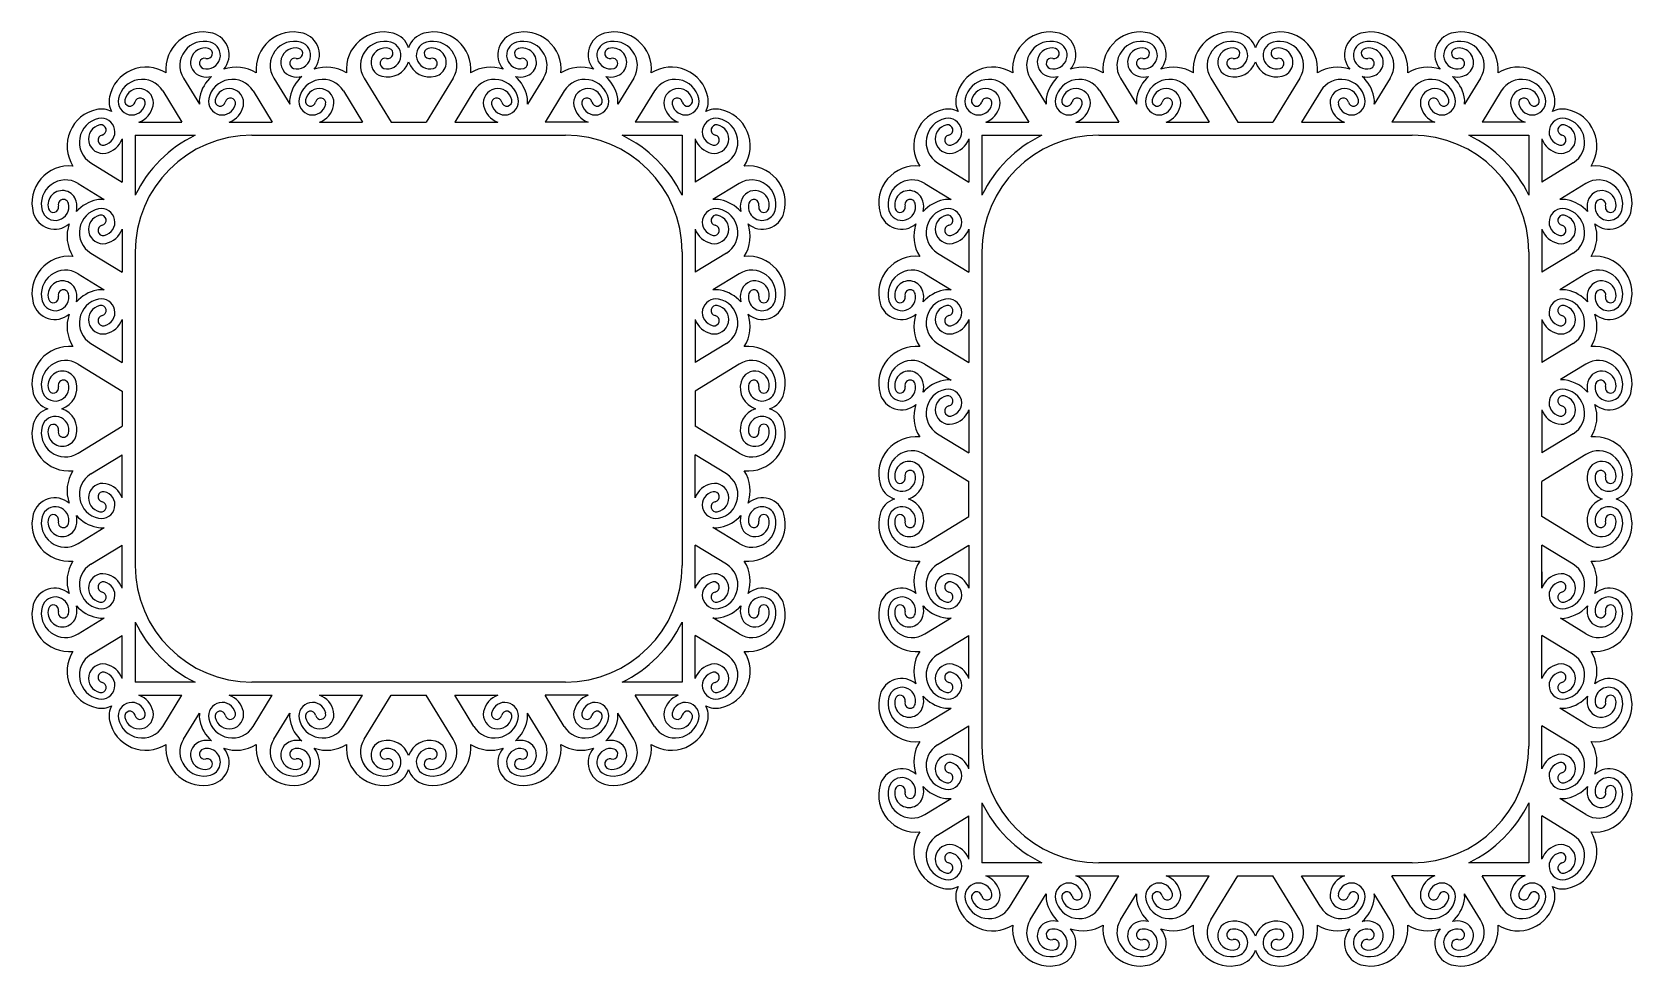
# Model space of a CAD drawing. Extents: x 741 to 1613, y -329 to -43.
# Drawn here: x 741.1 to 1231.6, y -329.3 to -43 of the extents above; entities that cross this region are included whole.
import ezdxf

# ---------------------------------------------------------------- set-up
doc = ezdxf.new("R2010")
doc.units = 0
doc.layers.get('0').update_dxf_attribs({"linetype": 'CONTINUOUS'})

msp = doc.modelspace()

# ---------------------------------------------------------------- linework, layer by layer
for p, q in [((787.55, -57.16), (792.48, -65.17)), ((815.23, -57.16), (820.16, -65.17)), ((842.9, -57.16), (851.2, -70.65)), ((870.24, -57.16), (861.94, -70.65)), ((897.91, -57.16), (892.98, -65.17)), ((925.59, -57.16), (920.66, -65.17)), ((1047.09, -57.16), (1052.02, -65.17)), ((1074.77, -57.16), (1079.7, -65.17)), ((1102.44, -57.16), (1110.74, -70.65)), ((1129.78, -57.16), (1121.48, -70.65)), ((1157.45, -57.16), (1152.52, -65.17)), ((1185.13, -57.16), (1180.2, -65.17)), ((781.2, -61.06), (787.1, -70.65)), ((808.88, -61.06), (814.77, -70.65)), ((836.56, -61.06), (842.45, -70.65)), ((876.59, -61.06), (870.69, -70.65)), ((904.26, -61.06), (898.37, -70.65)), ((931.94, -61.06), (926.04, -70.65)), ((1040.74, -61.06), (1046.64, -70.65)), ((1068.42, -61.06), (1074.31, -70.65)), ((1096.1, -61.06), (1101.99, -70.65)), ((1136.13, -61.06), (1130.23, -70.65)), ((1163.8, -61.06), (1157.91, -70.65)), ((1191.48, -61.06), (1185.58, -70.65)), ((773.91, -70.65), (787.1, -70.65)), ((801.59, -70.65), (814.77, -70.65)), ((829.27, -70.65), (842.45, -70.65)), ((851.2, -70.65), (861.94, -70.65)), ((870.69, -70.65), (870.71, -70.65)), ((870.71, -70.65), (883.88, -70.65)), ((911.55, -70.65), (898.37, -70.65)), ((939.23, -70.65), (926.04, -70.65)), ((1033.45, -70.65), (1046.64, -70.65)), ((1061.13, -70.65), (1074.31, -70.65)), ((1088.8, -70.65), (1101.99, -70.65)), ((1110.74, -70.65), (1121.48, -70.65)), ((1130.23, -70.65), (1130.25, -70.65)), ((1130.25, -70.65), (1143.42, -70.65)), ((1171.09, -70.65), (1157.91, -70.65)), ((1198.77, -70.65), (1185.58, -70.65)), ((768.76, -75.8), (768.76, -88.99)), ((772.76, -74.65), (772.76, -93.04)), ((772.76, -74.65), (791.15, -74.65)), ((808.54, -74.65), (904.61, -74.65)), ((921.99, -74.65), (940.38, -74.65)), ((940.38, -74.65), (940.38, -93.04)), ((944.38, -75.8), (944.38, -88.99)), ((1028.3, -75.8), (1028.3, -88.99)), ((1032.3, -74.65), (1050.69, -74.65)), ((1032.3, -74.65), (1032.3, -93.04)), ((1068.08, -74.65), (1164.15, -74.65)), ((1181.53, -74.65), (1199.92, -74.65)), ((1199.92, -74.65), (1199.92, -93.04)), ((1203.92, -75.8), (1203.92, -88.99)), ((759.17, -83.09), (768.76, -88.99)), ((953.97, -83.09), (944.38, -88.99)), ((1018.71, -83.09), (1028.3, -88.99)), ((1213.51, -83.09), (1203.92, -88.99)), ((755.27, -89.44), (763.29, -94.37)), ((957.87, -89.44), (949.85, -94.37)), ((1014.81, -89.44), (1022.83, -94.37)), ((1217.41, -89.44), (1209.39, -94.37)), ((768.76, -103.48), (768.76, -116.66)), ((944.38, -103.48), (944.38, -116.66)), ((1028.3, -103.48), (1028.3, -116.66)), ((1203.92, -103.48), (1203.92, -116.66)), ((759.17, -110.77), (768.76, -116.66)), ((772.76, -110.42), (772.76, -206.49)), ((940.38, -110.42), (940.38, -206.49)), ((953.97, -110.77), (944.38, -116.66)), ((1018.71, -110.77), (1028.3, -116.66)), ((1032.3, -110.42), (1032.3, -261.84)), ((1199.92, -110.42), (1199.92, -261.84)), ((1213.51, -110.77), (1203.92, -116.66)), ((755.27, -117.11), (763.29, -122.04)), ((957.87, -117.11), (949.85, -122.04)), ((1014.81, -117.11), (1022.83, -122.04)), ((1217.41, -117.11), (1209.39, -122.04)), ((768.76, -131.15), (768.76, -144.34)), ((944.38, -131.15), (944.38, -144.34)), ((1028.3, -131.15), (1028.3, -144.34)), ((1203.92, -131.15), (1203.92, -144.34)), ((759.17, -138.44), (768.76, -144.34)), ((953.97, -138.44), (944.38, -144.34)), ((1018.71, -138.44), (1028.3, -144.34)), ((1213.51, -138.44), (1203.92, -144.34)), ((755.27, -144.79), (768.76, -153.08)), ((957.87, -144.79), (944.38, -153.08)), ((1014.81, -144.79), (1022.83, -149.72)), ((1217.41, -144.79), (1209.65, -149.56)), ((768.76, -153.08), (768.76, -163.83)), ((944.38, -153.08), (944.38, -163.83)), ((1028.3, -158.83), (1028.3, -172.01)), ((1203.92, -158.83), (1203.92, -172.01)), ((755.27, -172.13), (768.76, -163.83)), ((957.87, -172.13), (944.38, -163.83)), ((1018.71, -166.12), (1028.3, -172.01)), ((1213.51, -166.12), (1203.92, -172.01)), ((759.17, -178.47), (768.76, -172.58)), ((768.76, -185.76), (768.76, -172.58)), ((944.38, -185.76), (944.38, -172.58)), ((953.97, -178.47), (944.38, -172.58)), ((1014.81, -172.47), (1028.3, -180.76)), ((1217.41, -172.47), (1203.92, -180.76)), ((1028.3, -191.51), (1028.3, -180.76)), ((1203.92, -191.51), (1203.92, -180.76)), ((755.27, -199.8), (763.29, -194.87)), ((957.87, -199.8), (949.85, -194.87)), ((1014.81, -199.8), (1028.3, -191.51)), ((1217.41, -199.8), (1203.92, -191.51)), ((759.17, -206.15), (768.76, -200.26)), ((768.76, -213.44), (768.76, -200.26)), ((944.38, -213.44), (944.38, -200.26)), ((953.97, -206.15), (944.38, -200.26)), ((1018.71, -206.15), (1028.3, -200.26)), ((1028.3, -200.26), (1028.3, -213.44)), ((1213.51, -206.15), (1203.92, -200.26)), ((1203.92, -213.44), (1203.92, -200.26)), ((1203.92, -208.44), (1203.92, -213.44)), ((1203.92, -208.44), (1203.92, -213.44)), ((755.27, -227.48), (763.29, -222.55)), ((772.76, -223.88), (772.76, -242.27)), ((940.38, -223.88), (940.38, -242.27)), ((957.87, -227.48), (949.85, -222.55)), ((1014.81, -227.48), (1022.83, -222.55)), ((1217.41, -227.48), (1209.65, -222.7)), ((759.17, -233.82), (768.76, -227.93)), ((768.76, -241.11), (768.76, -227.93)), ((944.38, -241.11), (944.38, -227.93)), ((953.97, -233.82), (944.38, -227.93)), ((1018.71, -233.82), (1028.3, -227.93)), ((1028.3, -241.11), (1028.3, -227.93)), ((1203.92, -241.11), (1203.92, -227.93)), ((1213.51, -233.82), (1203.92, -227.93)), ((791.15, -242.27), (772.76, -242.27)), ((904.61, -242.27), (808.54, -242.27)), ((940.38, -242.27), (921.99, -242.27)), ((773.91, -246.27), (787.1, -246.27)), ((781.2, -255.86), (787.1, -246.27)), ((801.59, -246.27), (814.77, -246.27)), ((808.88, -255.86), (814.77, -246.27)), ((829.27, -246.27), (842.45, -246.27)), ((836.56, -255.86), (842.45, -246.27)), ((842.9, -259.76), (851.2, -246.27)), ((851.2, -246.27), (861.94, -246.27)), ((870.24, -259.76), (861.94, -246.27)), ((876.59, -255.86), (870.69, -246.27)), ((870.69, -246.27), (870.71, -246.27)), ((870.71, -246.27), (883.88, -246.27)), ((904.26, -255.86), (898.37, -246.27)), ((911.55, -246.27), (898.37, -246.27)), ((931.94, -255.86), (926.04, -246.27)), ((939.23, -246.27), (926.04, -246.27)), ((787.55, -259.76), (792.48, -251.74)), ((815.23, -259.76), (820.16, -251.74)), ((897.91, -259.76), (892.98, -251.74)), ((925.59, -259.76), (920.66, -251.74)), ((1014.81, -255.15), (1022.83, -250.22)), ((1217.41, -255.15), (1209.39, -250.22)), ((1018.71, -261.5), (1028.3, -255.61)), ((1028.3, -268.79), (1028.3, -255.61)), ((1213.51, -261.5), (1203.92, -255.61)), ((1203.92, -268.79), (1203.92, -255.61)), ((1014.81, -282.83), (1022.83, -277.9)), ((1032.3, -279.23), (1032.3, -297.62)), ((1199.92, -279.23), (1199.92, -297.62)), ((1217.41, -282.83), (1209.39, -277.9)), ((1018.71, -289.18), (1028.3, -283.28)), ((1028.3, -296.47), (1028.3, -283.28)), ((1203.92, -296.47), (1203.92, -283.28)), ((1213.51, -289.18), (1203.92, -283.28)), ((1050.69, -297.62), (1032.3, -297.62)), ((1164.15, -297.62), (1068.08, -297.62)), ((1199.92, -297.62), (1181.53, -297.62)), ((1033.45, -301.62), (1046.64, -301.62)), ((1040.74, -311.21), (1046.64, -301.62)), ((1061.13, -301.62), (1074.31, -301.62)), ((1068.42, -311.21), (1074.31, -301.62)), ((1088.8, -301.62), (1101.99, -301.62)), ((1096.1, -311.21), (1101.99, -301.62)), ((1102.44, -315.11), (1110.74, -301.62)), ((1110.74, -301.62), (1121.48, -301.62)), ((1129.78, -315.11), (1121.48, -301.62)), ((1136.13, -311.21), (1130.23, -301.62)), ((1130.23, -301.62), (1130.25, -301.62)), ((1130.25, -301.62), (1143.42, -301.62)), ((1163.8, -311.21), (1157.91, -301.62)), ((1171.09, -301.62), (1157.91, -301.62)), ((1198.77, -301.62), (1185.58, -301.62)), ((1191.48, -311.21), (1185.58, -301.62)), ((1047.09, -315.11), (1052.02, -307.09)), ((1074.77, -315.11), (1079.7, -307.09)), ((1157.45, -315.11), (1152.52, -307.09)), ((1185.13, -315.11), (1180.2, -307.09))]:
    msp.add_line(p, q)
for centre, radius, start, end in [((793.55, -54.42), 11.41, 74.8969, 185.7828), ((794.75, -49.99), 6.82, 319.3177, 74.8969), ((821.23, -54.42), 11.41, 74.8969, 185.7828), ((822.42, -49.99), 6.82, 319.3177, 74.8969), ((848.9, -54.42), 11.41, 74.8969, 185.7828), ((850.1, -49.99), 6.82, 18.3053, 74.8969), ((863.04, -49.99), 6.82, 105.1031, 161.6947), ((864.24, -54.42), 11.41, 354.2172, 105.1031), ((890.72, -49.99), 6.82, 105.1031, 220.6823), ((891.91, -54.42), 11.41, 354.2172, 105.1031), ((918.39, -49.99), 6.82, 105.1031, 220.6823), ((919.59, -54.42), 11.41, 354.2172, 105.1031), ((1053.09, -54.42), 11.41, 74.8969, 185.7828), ((1054.29, -49.99), 6.82, 319.3177, 74.8969), ((1080.77, -54.42), 11.41, 74.8969, 185.7828), ((1081.96, -49.99), 6.82, 319.3177, 74.8969), ((1108.44, -54.42), 11.41, 74.8969, 185.7828), ((1109.64, -49.99), 6.82, 18.3053, 74.8969), ((1122.58, -49.99), 6.82, 105.1031, 161.6947), ((1123.78, -54.42), 11.41, 354.2172, 105.1031), ((1150.26, -49.99), 6.82, 105.1031, 220.6823), ((1151.45, -54.42), 11.41, 354.2172, 105.1031), ((1177.93, -49.99), 6.82, 105.1031, 220.6823), ((1179.13, -54.42), 11.41, 354.2172, 105.1031), ((793.86, -53.28), 7.41, 74.8969, 211.5911), ((794.12, -52.31), 4.41, 74.8969, 254.8969), ((794.71, -50.14), 4.16, 254.8969, 74.8969), ((794.86, -49.58), 1.58, 254.8969, 74.8969), ((821.54, -53.28), 7.41, 74.8969, 211.5911), ((821.8, -52.31), 4.41, 74.8969, 254.8969), ((822.38, -50.14), 4.16, 254.8969, 74.8969), ((822.53, -49.58), 1.58, 254.8969, 74.8969), ((849.21, -53.28), 7.41, 74.8969, 211.5911), ((849.47, -52.31), 4.41, 74.8969, 254.8969), ((850.06, -50.14), 4.16, 254.8969, 74.8969), ((850.21, -49.58), 1.58, 254.8969, 74.8969), ((863.08, -50.14), 4.16, 105.1031, 285.1031), ((862.93, -49.58), 1.58, 105.1031, 285.1031), ((863.93, -53.28), 7.41, 328.4089, 105.1031), ((863.67, -52.31), 4.41, 285.1031, 105.1031), ((890.76, -50.14), 4.16, 105.1031, 285.1031), ((890.61, -49.58), 1.58, 105.1031, 285.1031), ((891.6, -53.28), 7.41, 328.4089, 105.1031), ((891.34, -52.31), 4.41, 285.1031, 105.1031), ((918.43, -50.14), 4.16, 105.1031, 285.1031), ((918.28, -49.58), 1.58, 105.1031, 285.1031), ((919.28, -53.28), 7.41, 328.4089, 105.1031), ((919.02, -52.31), 4.41, 285.1031, 105.1031), ((1053.4, -53.28), 7.41, 74.8969, 211.5911), ((1053.66, -52.31), 4.41, 74.8969, 254.8969), ((1054.25, -50.14), 4.16, 254.8969, 74.8969), ((1054.4, -49.58), 1.58, 254.8969, 74.8969), ((1081.08, -53.28), 7.41, 74.8969, 211.5911), ((1081.34, -52.31), 4.41, 74.8969, 254.8969), ((1081.92, -50.14), 4.16, 254.8969, 74.8969), ((1082.07, -49.58), 1.58, 254.8969, 74.8969), ((1108.75, -53.28), 7.41, 74.8969, 211.5911), ((1109.01, -52.31), 4.41, 74.8969, 254.8969), ((1109.6, -50.14), 4.16, 254.8969, 74.8969), ((1109.75, -49.58), 1.58, 254.8969, 74.8969), ((1122.62, -50.14), 4.16, 105.1031, 285.1031), ((1122.47, -49.58), 1.58, 105.1031, 285.1031), ((1123.47, -53.28), 7.41, 328.4089, 105.1031), ((1123.21, -52.31), 4.41, 285.1031, 105.1031), ((1150.3, -50.14), 4.16, 105.1031, 285.1031), ((1150.15, -49.58), 1.58, 105.1031, 285.1031), ((1151.14, -53.28), 7.41, 328.4089, 105.1031), ((1150.88, -52.31), 4.41, 285.1031, 105.1031), ((1177.97, -50.14), 4.16, 105.1031, 285.1031), ((1177.82, -49.58), 1.58, 105.1031, 285.1031), ((1178.82, -53.28), 7.41, 328.4089, 105.1031), ((1178.56, -52.31), 4.41, 285.1031, 105.1031), ((776.06, -65.18), 11.41, 57.3994, 168.2853), ((794.03, -52.63), 1.58, 74.8969, 254.8969), ((803.73, -65.18), 11.41, 57.3994, 109.5269), ((821.71, -52.63), 1.58, 74.8969, 254.8969), ((831.41, -65.18), 11.41, 57.3994, 109.5269), ((849.39, -52.63), 1.58, 74.8969, 254.8969), ((850.1, -49.99), 6.82, 254.8969, 341.6947), ((863.04, -49.99), 6.82, 198.3053, 285.1031), ((863.76, -52.63), 1.58, 285.1031, 105.1031), ((881.73, -65.18), 11.41, 70.4731, 122.6006), ((891.43, -52.63), 1.58, 285.1031, 105.1031), ((909.41, -65.18), 11.41, 70.4731, 122.6006), ((919.11, -52.63), 1.58, 285.1031, 105.1031), ((937.09, -65.18), 11.41, 11.7147, 122.6006), ((1035.6, -65.18), 11.41, 57.3994, 168.2853), ((1053.57, -52.63), 1.58, 74.8969, 254.8969), ((1063.27, -65.18), 11.41, 57.3994, 109.5269), ((1081.25, -52.63), 1.58, 74.8969, 254.8969), ((1090.95, -65.18), 11.41, 57.3994, 109.5269), ((1108.93, -52.63), 1.58, 74.8969, 254.8969), ((1109.64, -49.99), 6.82, 254.8969, 341.6947), ((1122.58, -49.99), 6.82, 198.3053, 285.1031), ((1123.29, -52.63), 1.58, 285.1031, 105.1031), ((1141.27, -65.18), 11.41, 70.4731, 122.6006), ((1150.97, -52.63), 1.58, 285.1031, 105.1031), ((1168.95, -65.18), 11.41, 70.4731, 122.6006), ((1178.65, -52.63), 1.58, 285.1031, 105.1031), ((1196.63, -65.18), 11.41, 11.7147, 122.6006), ((774.89, -64.94), 7.41, 31.5911, 168.2853), ((803.73, -65.18), 11.41, 131.6469, 168.2853), ((794.75, -49.99), 6.82, 254.8969, 281.856), ((802.57, -64.94), 7.41, 31.5911, 168.2853), ((831.41, -65.18), 11.41, 131.6469, 168.2853), ((822.42, -49.99), 6.82, 254.8969, 281.856), ((830.25, -64.94), 7.41, 31.5911, 168.2853), ((882.9, -64.94), 7.41, 11.7147, 148.4089), ((890.72, -49.99), 6.82, 258.144, 285.1031), ((881.73, -65.18), 11.41, 11.7147, 48.3531), ((910.57, -64.94), 7.41, 11.7147, 148.4089), ((918.39, -49.99), 6.82, 258.144, 285.1031), ((909.41, -65.18), 11.41, 11.7147, 48.3531), ((938.25, -64.94), 7.41, 11.7147, 148.4089), ((1034.43, -64.94), 7.41, 31.5911, 168.2853), ((1063.27, -65.18), 11.41, 131.6469, 168.2853), ((1054.29, -49.99), 6.82, 254.8969, 281.856), ((1062.11, -64.94), 7.41, 31.5911, 168.2853), ((1090.95, -65.18), 11.41, 131.6469, 168.2853), ((1081.96, -49.99), 6.82, 254.8969, 281.856), ((1089.79, -64.94), 7.41, 31.5911, 168.2853), ((1142.44, -64.94), 7.41, 11.7147, 148.4089), ((1150.26, -49.99), 6.82, 258.144, 285.1031), ((1141.27, -65.18), 11.41, 11.7147, 48.3531), ((1170.11, -64.94), 7.41, 11.7147, 148.4089), ((1177.93, -49.99), 6.82, 258.144, 285.1031), ((1168.95, -65.18), 11.41, 11.7147, 48.3531), ((1197.79, -64.94), 7.41, 11.7147, 148.4089), ((771.56, -64.25), 6.82, 168.2853, 207.5725), ((771.72, -64.28), 4.16, 168.2853, 348.2853), ((773.92, -64.74), 4.41, 348.2853, 168.2853), ((774.24, -64.81), 1.58, 348.2853, 168.2853), ((799.23, -64.25), 6.82, 168.2853, 187.789), ((799.39, -64.28), 4.16, 168.2853, 348.2853), ((801.59, -64.74), 4.41, 348.2853, 168.2853), ((801.92, -64.81), 1.58, 348.2853, 168.2853), ((826.91, -64.25), 6.82, 168.2853, 187.789), ((827.07, -64.28), 4.16, 168.2853, 348.2853), ((829.27, -64.74), 4.41, 348.2853, 168.2853), ((829.59, -64.81), 1.58, 348.2853, 168.2853), ((883.87, -64.74), 4.41, 11.7147, 191.7147), ((883.55, -64.81), 1.58, 11.7147, 191.7147), ((886.07, -64.28), 4.16, 191.7147, 11.7147), ((886.23, -64.25), 6.82, 352.211, 11.7147), ((911.55, -64.74), 4.41, 11.7147, 191.7147), ((911.22, -64.81), 1.58, 11.7147, 191.7147), ((913.75, -64.28), 4.16, 191.7147, 11.7147), ((913.91, -64.25), 6.82, 352.211, 11.7147), ((939.23, -64.74), 4.41, 11.7147, 191.7147), ((938.9, -64.81), 1.58, 11.7147, 191.7147), ((941.43, -64.28), 4.16, 191.7147, 11.7147), ((941.58, -64.25), 6.82, 332.4275, 11.7147), ((1031.1, -64.25), 6.82, 168.2853, 207.5725), ((1031.26, -64.28), 4.16, 168.2853, 348.2853), ((1033.46, -64.74), 4.41, 348.2853, 168.2853), ((1033.78, -64.81), 1.58, 348.2853, 168.2853), ((1058.77, -64.25), 6.82, 168.2853, 187.789), ((1058.93, -64.28), 4.16, 168.2853, 348.2853), ((1061.13, -64.74), 4.41, 348.2853, 168.2853), ((1061.46, -64.81), 1.58, 348.2853, 168.2853), ((1086.45, -64.25), 6.82, 168.2853, 187.789), ((1086.61, -64.28), 4.16, 168.2853, 348.2853), ((1088.81, -64.74), 4.41, 348.2853, 168.2853), ((1089.13, -64.81), 1.58, 348.2853, 168.2853), ((1143.41, -64.74), 4.41, 11.7147, 191.7147), ((1143.09, -64.81), 1.58, 11.7147, 191.7147), ((1145.61, -64.28), 4.16, 191.7147, 11.7147), ((1145.77, -64.25), 6.82, 352.211, 11.7147), ((1171.09, -64.74), 4.41, 11.7147, 191.7147), ((1170.76, -64.81), 1.58, 11.7147, 191.7147), ((1173.29, -64.28), 4.16, 191.7147, 11.7147), ((1173.45, -64.25), 6.82, 352.211, 11.7147), ((1198.77, -64.74), 4.41, 11.7147, 191.7147), ((1198.44, -64.81), 1.58, 11.7147, 191.7147), ((1200.97, -64.28), 4.16, 191.7147, 11.7147), ((1201.12, -64.25), 6.82, 332.4275, 11.7147), ((763.29, -77.94), 11.41, 101.7147, 212.6006), ((762.36, -73.45), 6.82, 62.4275, 101.7147), ((771.15, -64.16), 1.58, 168.2853, 348.2853), ((771.56, -64.25), 6.82, 290.2279, 348.2853), ((798.82, -64.16), 1.58, 168.2853, 348.2853), ((799.23, -64.25), 6.82, 290.2279, 348.2853), ((826.5, -64.16), 1.58, 168.2853, 348.2853), ((826.91, -64.25), 6.82, 290.2279, 348.2853), ((886.23, -64.25), 6.82, 191.7147, 249.7721), ((886.64, -64.16), 1.58, 191.7147, 11.7147), ((913.91, -64.25), 6.82, 191.7147, 249.7721), ((914.32, -64.16), 1.58, 191.7147, 11.7147), ((941.58, -64.25), 6.82, 191.7147, 249.7721), ((941.99, -64.16), 1.58, 191.7147, 11.7147), ((950.78, -73.45), 6.82, 78.2853, 117.5725), ((949.85, -77.94), 11.41, 327.3994, 78.2853), ((1022.83, -77.94), 11.41, 101.7147, 212.6006), ((1021.9, -73.45), 6.82, 62.4275, 101.7147), ((1030.69, -64.16), 1.58, 168.2853, 348.2853), ((1031.1, -64.25), 6.82, 290.2279, 348.2853), ((1058.36, -64.16), 1.58, 168.2853, 348.2853), ((1058.77, -64.25), 6.82, 290.2279, 348.2853), ((1086.04, -64.16), 1.58, 168.2853, 348.2853), ((1086.45, -64.25), 6.82, 290.2279, 348.2853), ((1145.77, -64.25), 6.82, 191.7147, 249.7721), ((1146.18, -64.16), 1.58, 191.7147, 11.7147), ((1173.45, -64.25), 6.82, 191.7147, 249.7721), ((1173.86, -64.16), 1.58, 191.7147, 11.7147), ((1201.12, -64.25), 6.82, 191.7147, 249.7721), ((1201.53, -64.16), 1.58, 191.7147, 11.7147), ((1210.32, -73.45), 6.82, 78.2853, 117.5725), ((1209.39, -77.94), 11.41, 327.3994, 78.2853), ((763.05, -76.78), 7.41, 101.7147, 238.4089), ((762.85, -75.8), 4.41, 101.7147, 281.7147), ((762.39, -73.6), 4.16, 281.7147, 101.7147), ((762.28, -73.04), 1.58, 281.7147, 101.7147), ((950.75, -73.6), 4.16, 78.2853, 258.2853), ((950.86, -73.04), 1.58, 78.2853, 258.2853), ((950.29, -75.8), 4.41, 258.2853, 78.2853), ((950.09, -76.78), 7.41, 301.5911, 78.2853), ((1022.59, -76.78), 7.41, 101.7147, 238.4089), ((1022.39, -75.8), 4.41, 101.7147, 281.7147), ((1021.93, -73.6), 4.16, 281.7147, 101.7147), ((1021.82, -73.04), 1.58, 281.7147, 101.7147), ((1210.29, -73.6), 4.16, 78.2853, 258.2853), ((1210.4, -73.04), 1.58, 78.2853, 258.2853), ((1209.83, -75.8), 4.41, 258.2853, 78.2853), ((1209.63, -76.78), 7.41, 301.5911, 78.2853), ((762.92, -76.13), 1.58, 101.7147, 281.7147), ((762.36, -73.45), 6.82, 281.7147, 339.7721), ((808.54, -110.42), 35.78, 90, 180), ((808.54, -110.42), 39.78, 115.9151, 154.0849), ((904.61, -110.42), 35.78, 0, 90), ((904.61, -110.42), 39.78, 25.9151, 64.0849), ((950.78, -73.45), 6.82, 200.2279, 258.2853), ((950.22, -76.13), 1.58, 258.2853, 78.2853), ((1022.46, -76.13), 1.58, 101.7147, 281.7147), ((1021.9, -73.45), 6.82, 281.7147, 339.7721), ((1068.08, -110.42), 39.78, 115.9151, 154.0849), ((1068.08, -110.42), 35.78, 90, 180), ((1164.15, -110.42), 35.78, 0, 90), ((1164.15, -110.42), 39.78, 25.9151, 64.0849), ((1210.32, -73.45), 6.82, 200.2279, 258.2853), ((1209.76, -76.13), 1.58, 258.2853, 78.2853), ((752.53, -95.44), 11.41, 84.2172, 195.1031), ((960.61, -95.44), 11.41, 344.8969, 95.7828), ((1012.07, -95.44), 11.41, 84.2172, 195.1031), ((1220.15, -95.44), 11.41, 344.8969, 95.7828), ((751.39, -95.75), 7.41, 58.4089, 195.1031), ((750.42, -96.01), 4.41, 15.1031, 195.1031), ((961.75, -95.75), 7.41, 344.8969, 121.5911), ((962.72, -96.01), 4.41, 344.8969, 164.8969), ((1010.93, -95.75), 7.41, 58.4089, 195.1031), ((1009.96, -96.01), 4.41, 15.1031, 195.1031), ((1221.29, -95.75), 7.41, 344.8969, 121.5911), ((1222.26, -96.01), 4.41, 344.8969, 164.8969), ((748.25, -96.6), 4.16, 195.1031, 15.1031), ((747.69, -96.75), 1.58, 195.1031, 15.1031), ((750.75, -95.92), 1.58, 15.1031, 195.1031), ((748.1, -96.64), 6.82, 348.144, 15.1031), ((763.29, -105.62), 11.41, 101.7147, 138.3531), ((763.05, -104.46), 7.41, 101.7147, 238.4089), ((762.36, -101.12), 6.82, 82.211, 101.7147), ((762.39, -101.28), 4.16, 281.7147, 101.7147), ((950.75, -101.28), 4.16, 78.2853, 258.2853), ((950.78, -101.12), 6.82, 78.2853, 97.789), ((950.09, -104.46), 7.41, 301.5911, 78.2853), ((949.85, -105.62), 11.41, 41.6469, 78.2853), ((965.04, -96.64), 6.82, 164.8969, 191.856), ((964.89, -96.6), 4.16, 164.8969, 344.8969), ((962.39, -95.92), 1.58, 344.8969, 164.8969), ((965.45, -96.75), 1.58, 164.8969, 344.8969), ((1007.79, -96.6), 4.16, 195.1031, 15.1031), ((1007.23, -96.75), 1.58, 195.1031, 15.1031), ((1010.29, -95.92), 1.58, 15.1031, 195.1031), ((1007.64, -96.64), 6.82, 348.144, 15.1031), ((1022.83, -105.62), 11.41, 101.7147, 138.3531), ((1022.59, -104.46), 7.41, 101.7147, 238.4089), ((1021.9, -101.12), 6.82, 82.211, 101.7147), ((1021.93, -101.28), 4.16, 281.7147, 101.7147), ((1210.29, -101.28), 4.16, 78.2853, 258.2853), ((1210.32, -101.12), 6.82, 78.2853, 97.789), ((1209.63, -104.46), 7.41, 301.5911, 78.2853), ((1209.39, -105.62), 11.41, 41.6469, 78.2853), ((1224.58, -96.64), 6.82, 164.8969, 191.856), ((1224.43, -96.6), 4.16, 164.8969, 344.8969), ((1221.93, -95.92), 1.58, 344.8969, 164.8969), ((1224.99, -96.75), 1.58, 164.8969, 344.8969), ((748.1, -96.64), 6.82, 195.1031, 310.6823), ((763.29, -105.62), 11.41, 160.4731, 212.6006), ((762.85, -103.48), 4.41, 101.7147, 281.7147), ((762.92, -103.81), 1.58, 101.7147, 281.7147), ((762.28, -100.71), 1.58, 281.7147, 101.7147), ((950.86, -100.71), 1.58, 78.2853, 258.2853), ((950.29, -103.48), 4.41, 258.2853, 78.2853), ((950.22, -103.81), 1.58, 258.2853, 78.2853), ((949.85, -105.62), 11.41, 327.3994, 19.5269), ((965.04, -96.64), 6.82, 229.3177, 344.8969), ((1007.64, -96.64), 6.82, 195.1031, 310.6823), ((1022.83, -105.62), 11.41, 160.4731, 212.6006), ((1022.39, -103.48), 4.41, 101.7147, 281.7147), ((1022.46, -103.81), 1.58, 101.7147, 281.7147), ((1021.82, -100.71), 1.58, 281.7147, 101.7147), ((1210.4, -100.71), 1.58, 78.2853, 258.2853), ((1209.83, -103.48), 4.41, 258.2853, 78.2853), ((1209.76, -103.81), 1.58, 258.2853, 78.2853), ((1209.39, -105.62), 11.41, 327.3994, 19.5269), ((1224.58, -96.64), 6.82, 229.3177, 344.8969), ((762.36, -101.12), 6.82, 281.7147, 339.7721), ((950.78, -101.12), 6.82, 200.2279, 258.2853), ((1021.9, -101.12), 6.82, 281.7147, 339.7721), ((1210.32, -101.12), 6.82, 200.2279, 258.2853), ((752.53, -123.12), 11.41, 84.2172, 195.1031), ((960.61, -123.12), 11.41, 344.8969, 95.7828), ((1012.07, -123.12), 11.41, 84.2172, 195.1031), ((1220.15, -123.12), 11.41, 344.8969, 95.7828), ((751.39, -123.42), 7.41, 58.4089, 195.1031), ((961.75, -123.42), 7.41, 344.8969, 121.5911), ((1010.93, -123.42), 7.41, 58.4089, 195.1031), ((1221.29, -123.42), 7.41, 344.8969, 121.5911), ((750.42, -123.69), 4.41, 15.1031, 195.1031), ((750.75, -123.6), 1.58, 15.1031, 195.1031), ((748.1, -124.31), 6.82, 348.144, 15.1031), ((763.29, -133.29), 11.41, 101.7147, 138.3531), ((762.36, -128.8), 6.82, 82.211, 101.7147), ((950.78, -128.8), 6.82, 78.2853, 97.789), ((949.85, -133.29), 11.41, 41.6469, 78.2853), ((965.04, -124.31), 6.82, 164.8969, 191.856), ((962.72, -123.69), 4.41, 344.8969, 164.8969), ((962.39, -123.6), 1.58, 344.8969, 164.8969), ((1009.96, -123.69), 4.41, 15.1031, 195.1031), ((1010.29, -123.6), 1.58, 15.1031, 195.1031), ((1007.64, -124.31), 6.82, 348.144, 15.1031), ((1022.83, -133.29), 11.41, 101.7147, 138.3531), ((1021.9, -128.8), 6.82, 82.211, 101.7147), ((1210.32, -128.8), 6.82, 78.2853, 97.789), ((1209.39, -133.29), 11.41, 41.6469, 78.2853), ((1224.58, -124.31), 6.82, 164.8969, 191.856), ((1222.26, -123.69), 4.41, 344.8969, 164.8969), ((1221.93, -123.6), 1.58, 344.8969, 164.8969), ((748.1, -124.31), 6.82, 195.1031, 310.6823), ((748.25, -124.27), 4.16, 195.1031, 15.1031), ((747.69, -124.42), 1.58, 195.1031, 15.1031), ((763.05, -132.13), 7.41, 101.7147, 238.4089), ((762.85, -131.15), 4.41, 101.7147, 281.7147), ((762.39, -128.95), 4.16, 281.7147, 101.7147), ((762.28, -128.39), 1.58, 281.7147, 101.7147), ((950.75, -128.95), 4.16, 78.2853, 258.2853), ((950.86, -128.39), 1.58, 78.2853, 258.2853), ((950.29, -131.15), 4.41, 258.2853, 78.2853), ((950.09, -132.13), 7.41, 301.5911, 78.2853), ((965.04, -124.31), 6.82, 229.3177, 344.8969), ((964.89, -124.27), 4.16, 164.8969, 344.8969), ((965.45, -124.42), 1.58, 164.8969, 344.8969), ((1007.64, -124.31), 6.82, 195.1031, 310.6823), ((1007.79, -124.27), 4.16, 195.1031, 15.1031), ((1007.23, -124.42), 1.58, 195.1031, 15.1031), ((1022.59, -132.13), 7.41, 101.7147, 238.4089), ((1022.39, -131.15), 4.41, 101.7147, 281.7147), ((1021.93, -128.95), 4.16, 281.7147, 101.7147), ((1021.82, -128.39), 1.58, 281.7147, 101.7147), ((1210.29, -128.95), 4.16, 78.2853, 258.2853), ((1210.4, -128.39), 1.58, 78.2853, 258.2853), ((1209.83, -131.15), 4.41, 258.2853, 78.2853), ((1209.63, -132.13), 7.41, 301.5911, 78.2853), ((1224.58, -124.31), 6.82, 229.3177, 344.8969), ((1224.43, -124.27), 4.16, 164.8969, 344.8969), ((1224.99, -124.42), 1.58, 164.8969, 344.8969), ((763.29, -133.29), 11.41, 160.4731, 212.6006), ((762.92, -131.48), 1.58, 101.7147, 281.7147), ((762.36, -128.8), 6.82, 281.7147, 339.7721), ((950.78, -128.8), 6.82, 200.2279, 258.2853), ((950.22, -131.48), 1.58, 258.2853, 78.2853), ((949.85, -133.29), 11.41, 327.3994, 19.5269), ((1022.83, -133.29), 11.41, 160.4731, 212.6006), ((1022.46, -131.48), 1.58, 101.7147, 281.7147), ((1021.9, -128.8), 6.82, 281.7147, 339.7721), ((1210.32, -128.8), 6.82, 200.2279, 258.2853), ((1209.76, -131.48), 1.58, 258.2853, 78.2853), ((1209.39, -133.29), 11.41, 327.3994, 19.5269), ((752.53, -150.79), 11.41, 84.2172, 195.1031), ((960.61, -150.79), 11.41, 344.8969, 95.7828), ((1012.07, -150.79), 11.41, 84.2172, 195.1031), ((1220.15, -150.79), 11.41, 344.8969, 95.7828), ((751.39, -151.1), 7.41, 58.4089, 195.1031), ((750.42, -151.36), 4.41, 15.1031, 195.1031), ((961.75, -151.1), 7.41, 344.8969, 121.5911), ((962.72, -151.36), 4.41, 344.8969, 164.8969), ((1010.93, -151.1), 7.41, 58.4089, 195.1031), ((1009.96, -151.36), 4.41, 15.1031, 195.1031), ((1221.29, -151.1), 7.41, 344.8969, 121.5911), ((1222.26, -151.36), 4.41, 344.8969, 164.8969), ((748.25, -151.95), 4.16, 195.1031, 15.1031), ((747.69, -152.1), 1.58, 195.1031, 15.1031), ((750.75, -151.27), 1.58, 15.1031, 195.1031), ((748.1, -151.99), 6.82, 288.3053, 15.1031), ((965.04, -151.99), 6.82, 164.8969, 251.6947), ((964.89, -151.95), 4.16, 164.8969, 344.8969), ((962.39, -151.27), 1.58, 344.8969, 164.8969), ((965.45, -152.1), 1.58, 164.8969, 344.8969), ((1007.79, -151.95), 4.16, 195.1031, 15.1031), ((1007.23, -152.1), 1.58, 195.1031, 15.1031), ((1010.29, -151.27), 1.58, 15.1031, 195.1031), ((1007.64, -151.99), 6.82, 348.144, 15.1031), ((1022.83, -160.97), 11.41, 101.7147, 138.3531), ((1021.9, -156.47), 6.82, 82.211, 101.7147), ((1209.39, -160.97), 11.41, 41.6469, 88.6849), ((1224.58, -151.99), 6.82, 164.8969, 191.856), ((1224.43, -151.95), 4.16, 164.8969, 344.8969), ((1221.93, -151.27), 1.58, 344.8969, 164.8969), ((1224.99, -152.1), 1.58, 164.8969, 344.8969), ((748.1, -151.99), 6.82, 195.1031, 251.6947), ((965.04, -151.99), 6.82, 288.3053, 344.8969), ((1007.64, -151.99), 6.82, 195.1031, 310.6823), ((1022.59, -159.81), 7.41, 101.7147, 238.4089), ((1022.39, -158.83), 4.41, 101.7147, 281.7147), ((1021.93, -156.63), 4.16, 281.7147, 101.7147), ((1021.82, -156.06), 1.58, 281.7147, 101.7147), ((1210.29, -156.63), 4.16, 78.2853, 258.2853), ((1210.4, -156.06), 1.58, 78.2853, 258.2853), ((1209.83, -158.83), 4.41, 258.2853, 78.2853), ((1209.63, -159.81), 7.41, 301.5911, 78.2853), ((1224.58, -151.99), 6.82, 229.3177, 344.8969), ((748.1, -164.93), 6.82, 108.3053, 164.8969), ((748.25, -164.97), 4.16, 344.8969, 164.8969), ((748.1, -164.93), 6.82, 344.8969, 71.6947), ((965.04, -164.93), 6.82, 108.3053, 195.1031), ((964.89, -164.97), 4.16, 15.1031, 195.1031), ((965.04, -164.93), 6.82, 15.1031, 71.6947), ((1022.83, -160.97), 11.41, 160.4731, 212.6006), ((1022.46, -159.16), 1.58, 101.7147, 281.7147), ((1021.9, -156.47), 6.82, 281.7147, 339.7721), ((1210.32, -156.47), 6.82, 200.2279, 258.2853), ((1209.76, -159.16), 1.58, 258.2853, 78.2853), ((1209.39, -160.97), 11.41, 327.3994, 19.5269), ((752.53, -166.13), 11.41, 164.8969, 275.7828), ((751.39, -165.82), 7.41, 164.8969, 301.5911), ((750.42, -165.56), 4.41, 164.8969, 344.8969), ((747.69, -164.82), 1.58, 344.8969, 164.8969), ((750.75, -165.64), 1.58, 164.8969, 344.8969), ((961.75, -165.82), 7.41, 238.4089, 15.1031), ((962.72, -165.56), 4.41, 195.1031, 15.1031), ((960.61, -166.13), 11.41, 264.2172, 15.1031), ((962.39, -165.64), 1.58, 195.1031, 15.1031), ((965.45, -164.82), 1.58, 15.1031, 195.1031), ((1012.07, -178.47), 11.41, 84.2172, 195.1031), ((1010.93, -178.78), 7.41, 58.4089, 195.1031), ((1221.29, -178.78), 7.41, 344.8969, 121.5911), ((1220.15, -178.47), 11.41, 344.8969, 95.7828), ((1009.96, -179.04), 4.41, 15.1031, 195.1031), ((1222.26, -179.04), 4.41, 344.8969, 164.8969), ((763.29, -183.62), 11.41, 147.3994, 199.5269), ((763.05, -184.78), 7.41, 121.5911, 258.2853), ((762.85, -185.76), 4.41, 78.2853, 258.2853), ((762.36, -188.12), 6.82, 20.2279, 78.2853), ((950.78, -188.12), 6.82, 101.7147, 159.7721), ((950.29, -185.76), 4.41, 281.7147, 101.7147), ((950.09, -184.78), 7.41, 281.7147, 58.4089), ((949.85, -183.62), 11.41, 340.4731, 32.6006), ((1007.64, -179.66), 6.82, 195.1031, 251.6947), ((1007.79, -179.62), 4.16, 195.1031, 15.1031), ((1007.23, -179.77), 1.58, 195.1031, 15.1031), ((1010.29, -178.95), 1.58, 15.1031, 195.1031), ((1007.64, -179.66), 6.82, 288.3053, 15.1031), ((1224.58, -179.66), 6.82, 164.8969, 251.6947), ((1224.43, -179.62), 4.16, 164.8969, 344.8969), ((1221.93, -178.95), 1.58, 344.8969, 164.8969), ((1224.99, -179.77), 1.58, 164.8969, 344.8969), ((1224.58, -179.66), 6.82, 288.3053, 344.8969), ((748.1, -192.6), 6.82, 49.3177, 164.8969), ((762.92, -185.44), 1.58, 78.2853, 258.2853), ((762.39, -187.96), 4.16, 258.2853, 78.2853), ((950.75, -187.96), 4.16, 101.7147, 281.7147), ((950.22, -185.44), 1.58, 281.7147, 101.7147), ((965.04, -192.6), 6.82, 15.1031, 130.6823), ((1007.64, -192.6), 6.82, 108.3053, 164.8969), ((1007.64, -192.6), 6.82, 344.8969, 71.6947), ((1224.58, -192.6), 6.82, 108.3053, 195.1031), ((1224.58, -192.6), 6.82, 15.1031, 71.6947), ((752.53, -193.8), 11.41, 164.8969, 275.7828), ((748.25, -192.65), 4.16, 344.8969, 164.8969), ((747.69, -192.49), 1.58, 344.8969, 164.8969), ((748.1, -192.6), 6.82, 344.8969, 11.856), ((763.29, -183.62), 11.41, 221.6469, 258.2853), ((762.28, -188.53), 1.58, 258.2853, 78.2853), ((950.86, -188.53), 1.58, 101.7147, 281.7147), ((949.85, -183.62), 11.41, 281.7147, 318.3531), ((965.04, -192.6), 6.82, 168.144, 195.1031), ((960.61, -193.8), 11.41, 264.2172, 15.1031), ((964.89, -192.65), 4.16, 15.1031, 195.1031), ((965.45, -192.49), 1.58, 15.1031, 195.1031), ((1012.07, -193.8), 11.41, 164.8969, 275.7828), ((1007.79, -192.65), 4.16, 344.8969, 164.8969), ((1007.23, -192.49), 1.58, 344.8969, 164.8969), ((1220.15, -193.8), 11.41, 264.2172, 15.1031), ((1224.43, -192.65), 4.16, 15.1031, 195.1031), ((1224.99, -192.49), 1.58, 15.1031, 195.1031), ((751.39, -193.49), 7.41, 164.8969, 301.5911), ((750.42, -193.23), 4.41, 164.8969, 344.8969), ((750.75, -193.32), 1.58, 164.8969, 344.8969), ((762.36, -188.12), 6.82, 258.2853, 277.789), ((950.78, -188.12), 6.82, 262.211, 281.7147), ((961.75, -193.49), 7.41, 238.4089, 15.1031), ((962.72, -193.23), 4.41, 195.1031, 15.1031), ((962.39, -193.32), 1.58, 195.1031, 15.1031), ((1010.93, -193.49), 7.41, 164.8969, 301.5911), ((1009.96, -193.23), 4.41, 164.8969, 344.8969), ((1010.29, -193.32), 1.58, 164.8969, 344.8969), ((1221.29, -193.49), 7.41, 238.4089, 15.1031), ((1222.26, -193.23), 4.41, 195.1031, 15.1031), ((1221.93, -193.32), 1.58, 195.1031, 15.1031), ((763.29, -211.3), 11.41, 147.3994, 199.5269), ((949.85, -211.3), 11.41, 340.4731, 32.6006), ((1022.83, -211.3), 11.41, 147.3994, 199.5269), ((1209.39, -211.3), 11.41, 340.4731, 32.6006), ((763.05, -212.46), 7.41, 121.5911, 258.2853), ((762.85, -213.44), 4.41, 78.2853, 258.2853), ((762.36, -215.8), 6.82, 20.2279, 78.2853), ((808.54, -206.49), 35.78, 180, 270), ((904.61, -206.49), 35.78, 270, 360), ((950.78, -215.8), 6.82, 101.7147, 159.7721), ((950.29, -213.44), 4.41, 281.7147, 101.7147), ((950.09, -212.46), 7.41, 281.7147, 58.4089), ((1022.59, -212.46), 7.41, 121.5911, 258.2853), ((1022.39, -213.44), 4.41, 78.2853, 258.2853), ((1021.9, -215.8), 6.82, 20.2279, 78.2853), ((1210.32, -215.8), 6.82, 101.7147, 159.7721), ((1209.83, -213.44), 4.41, 281.7147, 101.7147), ((1209.63, -212.46), 7.41, 281.7147, 58.4089), ((748.1, -220.28), 6.82, 49.3177, 164.8969), ((762.92, -213.11), 1.58, 78.2853, 258.2853), ((762.39, -215.64), 4.16, 258.2853, 78.2853), ((762.28, -216.21), 1.58, 258.2853, 78.2853), ((950.75, -215.64), 4.16, 101.7147, 281.7147), ((950.86, -216.21), 1.58, 101.7147, 281.7147), ((950.22, -213.11), 1.58, 281.7147, 101.7147), ((965.04, -220.28), 6.82, 15.1031, 130.6823), ((1007.64, -220.28), 6.82, 49.3177, 164.8969), ((1022.46, -213.11), 1.58, 78.2853, 258.2853), ((1021.93, -215.64), 4.16, 258.2853, 78.2853), ((1021.82, -216.21), 1.58, 258.2853, 78.2853), ((1210.29, -215.64), 4.16, 101.7147, 281.7147), ((1210.4, -216.21), 1.58, 101.7147, 281.7147), ((1209.76, -213.11), 1.58, 281.7147, 101.7147), ((1224.58, -220.28), 6.82, 15.1031, 130.6823), ((752.53, -221.48), 11.41, 164.8969, 275.7828), ((751.39, -221.17), 7.41, 164.8969, 301.5911), ((748.25, -220.32), 4.16, 344.8969, 164.8969), ((750.42, -220.91), 4.41, 164.8969, 344.8969), ((747.69, -220.17), 1.58, 344.8969, 164.8969), ((750.75, -220.99), 1.58, 164.8969, 344.8969), ((748.1, -220.28), 6.82, 344.8969, 11.856), ((763.29, -211.3), 11.41, 221.6469, 258.2853), ((949.85, -211.3), 11.41, 281.7147, 318.3531), ((961.75, -221.17), 7.41, 238.4089, 15.1031), ((965.04, -220.28), 6.82, 168.144, 195.1031), ((962.72, -220.91), 4.41, 195.1031, 15.1031), ((960.61, -221.48), 11.41, 264.2172, 15.1031), ((964.89, -220.32), 4.16, 15.1031, 195.1031), ((962.39, -220.99), 1.58, 195.1031, 15.1031), ((965.45, -220.17), 1.58, 15.1031, 195.1031), ((1012.07, -221.48), 11.41, 164.8969, 275.7828), ((1010.93, -221.17), 7.41, 164.8969, 301.5911), ((1007.79, -220.32), 4.16, 344.8969, 164.8969), ((1009.96, -220.91), 4.41, 164.8969, 344.8969), ((1007.23, -220.17), 1.58, 344.8969, 164.8969), ((1010.29, -220.99), 1.58, 164.8969, 344.8969), ((1007.64, -220.28), 6.82, 344.8969, 11.856), ((1022.83, -211.3), 11.41, 221.6469, 258.2853), ((1209.39, -211.3), 11.41, 271.3151, 318.3531), ((1221.29, -221.17), 7.41, 238.4089, 15.1031), ((1224.58, -220.28), 6.82, 168.144, 195.1031), ((1222.26, -220.91), 4.41, 195.1031, 15.1031), ((1220.15, -221.48), 11.41, 264.2172, 15.1031), ((1224.43, -220.32), 4.16, 15.1031, 195.1031), ((1221.93, -220.99), 1.58, 195.1031, 15.1031), ((1224.99, -220.17), 1.58, 15.1031, 195.1031), ((762.36, -215.8), 6.82, 258.2853, 277.789), ((808.54, -206.49), 39.78, 205.9151, 244.0849), ((904.61, -206.49), 39.78, 295.9151, 334.0849), ((950.78, -215.8), 6.82, 262.211, 281.7147), ((1021.9, -215.8), 6.82, 258.2853, 277.789), ((763.29, -238.97), 11.41, 147.3994, 258.2853), ((763.05, -240.13), 7.41, 121.5911, 258.2853), ((950.09, -240.13), 7.41, 281.7147, 58.4089), ((949.85, -238.97), 11.41, 281.7147, 32.6006), ((1022.83, -238.97), 11.41, 147.3994, 199.5269), ((1022.59, -240.13), 7.41, 121.5911, 258.2853), ((1209.63, -240.13), 7.41, 281.7147, 58.4089), ((1209.39, -238.97), 11.41, 340.4731, 32.6006), ((762.85, -241.11), 4.41, 78.2853, 258.2853), ((762.92, -240.79), 1.58, 78.2853, 258.2853), ((762.39, -243.31), 4.16, 258.2853, 78.2853), ((762.36, -243.47), 6.82, 20.2279, 78.2853), ((950.78, -243.47), 6.82, 101.7147, 159.7721), ((950.75, -243.31), 4.16, 101.7147, 281.7147), ((950.29, -241.11), 4.41, 281.7147, 101.7147), ((950.22, -240.79), 1.58, 281.7147, 101.7147), ((1022.39, -241.11), 4.41, 78.2853, 258.2853), ((1022.46, -240.79), 1.58, 78.2853, 258.2853), ((1021.93, -243.31), 4.16, 258.2853, 78.2853), ((1021.9, -243.47), 6.82, 20.2279, 78.2853), ((1210.32, -243.47), 6.82, 101.7147, 159.7721), ((1210.29, -243.31), 4.16, 101.7147, 281.7147), ((1209.83, -241.11), 4.41, 281.7147, 101.7147), ((1209.76, -240.79), 1.58, 281.7147, 101.7147), ((762.28, -243.88), 1.58, 258.2853, 78.2853), ((950.86, -243.88), 1.58, 101.7147, 281.7147), ((1007.64, -247.96), 6.82, 49.3177, 164.8969), ((1007.79, -248), 4.16, 344.8969, 164.8969), ((1021.82, -243.88), 1.58, 258.2853, 78.2853), ((1210.4, -243.88), 1.58, 101.7147, 281.7147), ((1224.58, -247.96), 6.82, 15.1031, 130.6823), ((1224.43, -248), 4.16, 15.1031, 195.1031), ((762.36, -243.47), 6.82, 258.2853, 297.5725), ((771.56, -252.67), 6.82, 152.4275, 191.7147), ((771.72, -252.63), 4.16, 11.7147, 191.7147), ((771.56, -252.67), 6.82, 11.7147, 69.7721), ((799.39, -252.63), 4.16, 11.7147, 191.7147), ((799.23, -252.67), 6.82, 11.7147, 69.7721), ((827.07, -252.63), 4.16, 11.7147, 191.7147), ((826.91, -252.67), 6.82, 11.7147, 69.7721), ((886.23, -252.67), 6.82, 110.2279, 168.2853), ((886.07, -252.63), 4.16, 348.2853, 168.2853), ((913.91, -252.67), 6.82, 110.2279, 168.2853), ((913.75, -252.63), 4.16, 348.2853, 168.2853), ((941.58, -252.67), 6.82, 110.2279, 168.2853), ((941.43, -252.63), 4.16, 348.2853, 168.2853), ((941.58, -252.67), 6.82, 348.2853, 27.5725), ((950.78, -243.47), 6.82, 242.4275, 281.7147), ((1012.07, -249.15), 11.41, 164.8969, 275.7828), ((1010.93, -248.84), 7.41, 164.8969, 301.5911), ((1009.96, -248.58), 4.41, 164.8969, 344.8969), ((1007.23, -247.85), 1.58, 344.8969, 164.8969), ((1010.29, -248.67), 1.58, 164.8969, 344.8969), ((1007.64, -247.96), 6.82, 344.8969, 11.856), ((1022.83, -238.97), 11.41, 221.6469, 258.2853), ((1209.39, -238.97), 11.41, 281.7147, 318.3531), ((1221.29, -248.84), 7.41, 238.4089, 15.1031), ((1224.58, -247.96), 6.82, 168.144, 195.1031), ((1222.26, -248.58), 4.41, 195.1031, 15.1031), ((1220.15, -249.15), 11.41, 264.2172, 15.1031), ((1221.93, -248.67), 1.58, 195.1031, 15.1031), ((1224.99, -247.85), 1.58, 15.1031, 195.1031), ((776.06, -251.73), 11.41, 191.7147, 302.6006), ((774.89, -251.97), 7.41, 191.7147, 328.4089), ((771.15, -252.75), 1.58, 11.7147, 191.7147), ((773.92, -252.18), 4.41, 191.7147, 11.7147), ((774.24, -252.11), 1.58, 191.7147, 11.7147), ((799.23, -252.67), 6.82, 172.211, 191.7147), ((803.73, -251.73), 11.41, 191.7147, 228.3531), ((802.57, -251.97), 7.41, 191.7147, 328.4089), ((798.82, -252.75), 1.58, 11.7147, 191.7147), ((801.59, -252.18), 4.41, 191.7147, 11.7147), ((801.92, -252.11), 1.58, 191.7147, 11.7147), ((826.91, -252.67), 6.82, 172.211, 191.7147), ((831.41, -251.73), 11.41, 191.7147, 228.3531), ((830.25, -251.97), 7.41, 191.7147, 328.4089), ((826.5, -252.75), 1.58, 11.7147, 191.7147), ((829.27, -252.18), 4.41, 191.7147, 11.7147), ((829.59, -252.11), 1.58, 191.7147, 11.7147), ((882.9, -251.97), 7.41, 211.5911, 348.2853), ((883.87, -252.18), 4.41, 168.2853, 348.2853), ((883.55, -252.11), 1.58, 168.2853, 348.2853), ((886.64, -252.75), 1.58, 348.2853, 168.2853), ((881.73, -251.73), 11.41, 311.6469, 348.2853), ((886.23, -252.67), 6.82, 348.2853, 7.789), ((910.57, -251.97), 7.41, 211.5911, 348.2853), ((911.55, -252.18), 4.41, 168.2853, 348.2853), ((911.22, -252.11), 1.58, 168.2853, 348.2853), ((914.32, -252.75), 1.58, 348.2853, 168.2853), ((909.41, -251.73), 11.41, 311.6469, 348.2853), ((913.91, -252.67), 6.82, 348.2853, 7.789), ((937.09, -251.73), 11.41, 237.3994, 348.2853), ((938.25, -251.97), 7.41, 211.5911, 348.2853), ((939.23, -252.18), 4.41, 168.2853, 348.2853), ((938.9, -252.11), 1.58, 168.2853, 348.2853), ((941.99, -252.75), 1.58, 348.2853, 168.2853), ((1021.9, -243.47), 6.82, 258.2853, 277.789), ((1210.32, -243.47), 6.82, 262.211, 281.7147), ((793.86, -263.64), 7.41, 148.4089, 285.1031), ((821.54, -263.64), 7.41, 148.4089, 285.1031), ((849.21, -263.64), 7.41, 148.4089, 285.1031), ((863.93, -263.64), 7.41, 254.8969, 31.5911), ((891.6, -263.64), 7.41, 254.8969, 31.5911), ((919.28, -263.64), 7.41, 254.8969, 31.5911), ((793.55, -262.49), 11.41, 174.2172, 285.1031), ((794.12, -264.6), 4.41, 105.1031, 285.1031), ((794.03, -264.28), 1.58, 105.1031, 285.1031), ((794.75, -266.93), 6.82, 78.144, 105.1031), ((794.71, -266.77), 4.16, 285.1031, 105.1031), ((794.75, -266.93), 6.82, 285.1031, 40.6823), ((803.73, -251.73), 11.41, 250.4731, 302.6006), ((821.23, -262.49), 11.41, 174.2172, 285.1031), ((821.8, -264.6), 4.41, 105.1031, 285.1031), ((821.71, -264.28), 1.58, 105.1031, 285.1031), ((822.42, -266.93), 6.82, 78.144, 105.1031), ((822.38, -266.77), 4.16, 285.1031, 105.1031), ((822.42, -266.93), 6.82, 285.1031, 40.6823), ((831.41, -251.73), 11.41, 250.4731, 302.6006), ((848.9, -262.49), 11.41, 174.2172, 285.1031), ((849.47, -264.6), 4.41, 105.1031, 285.1031), ((849.39, -264.28), 1.58, 105.1031, 285.1031), ((850.1, -266.93), 6.82, 18.3053, 105.1031), ((850.06, -266.77), 4.16, 285.1031, 105.1031), ((863.04, -266.93), 6.82, 74.8969, 161.6947), ((863.08, -266.77), 4.16, 74.8969, 254.8969), ((864.24, -262.49), 11.41, 254.8969, 5.7828), ((863.67, -264.6), 4.41, 254.8969, 74.8969), ((863.76, -264.28), 1.58, 254.8969, 74.8969), ((881.73, -251.73), 11.41, 237.3994, 289.5269), ((890.72, -266.93), 6.82, 139.3177, 254.8969), ((890.76, -266.77), 4.16, 74.8969, 254.8969), ((891.91, -262.49), 11.41, 254.8969, 5.7828), ((890.72, -266.93), 6.82, 74.8969, 101.856), ((891.34, -264.6), 4.41, 254.8969, 74.8969), ((891.43, -264.28), 1.58, 254.8969, 74.8969), ((909.41, -251.73), 11.41, 237.3994, 289.5269), ((918.39, -266.93), 6.82, 139.3177, 254.8969), ((918.43, -266.77), 4.16, 74.8969, 254.8969), ((919.59, -262.49), 11.41, 254.8969, 5.7828), ((918.39, -266.93), 6.82, 74.8969, 101.856), ((919.02, -264.6), 4.41, 254.8969, 74.8969), ((919.11, -264.28), 1.58, 254.8969, 74.8969), ((1022.83, -266.65), 11.41, 147.3994, 199.5269), ((1022.59, -267.81), 7.41, 121.5911, 258.2853), ((1022.39, -268.79), 4.41, 78.2853, 258.2853), ((1021.9, -271.15), 6.82, 20.2279, 78.2853), ((1068.08, -261.84), 35.78, 180, 270), ((1164.15, -261.84), 35.78, 270, 360), ((1210.32, -271.15), 6.82, 101.7147, 159.7721), ((1209.83, -268.79), 4.41, 281.7147, 101.7147), ((1209.63, -267.81), 7.41, 281.7147, 58.4089), ((1209.39, -266.65), 11.41, 340.4731, 32.6006), ((794.86, -267.33), 1.58, 285.1031, 105.1031), ((822.53, -267.33), 1.58, 285.1031, 105.1031), ((850.21, -267.33), 1.58, 285.1031, 105.1031), ((850.1, -266.93), 6.82, 285.1031, 341.6947), ((863.04, -266.93), 6.82, 198.3053, 254.8969), ((862.93, -267.33), 1.58, 74.8969, 254.8969), ((890.61, -267.33), 1.58, 74.8969, 254.8969), ((918.28, -267.33), 1.58, 74.8969, 254.8969), ((1007.64, -275.63), 6.82, 49.3177, 164.8969), ((1022.46, -268.46), 1.58, 78.2853, 258.2853), ((1021.93, -270.99), 4.16, 258.2853, 78.2853), ((1210.29, -270.99), 4.16, 101.7147, 281.7147), ((1209.76, -268.46), 1.58, 281.7147, 101.7147), ((1224.58, -275.63), 6.82, 15.1031, 130.6823), ((1012.07, -276.83), 11.41, 164.8969, 275.7828), ((1010.93, -276.52), 7.41, 164.8969, 301.5911), ((1007.79, -275.67), 4.16, 344.8969, 164.8969), ((1007.23, -275.52), 1.58, 344.8969, 164.8969), ((1007.64, -275.63), 6.82, 344.8969, 11.856), ((1022.83, -266.65), 11.41, 221.6469, 258.2853), ((1021.82, -271.56), 1.58, 258.2853, 78.2853), ((1210.4, -271.56), 1.58, 101.7147, 281.7147), ((1209.39, -266.65), 11.41, 281.7147, 318.3531), ((1221.29, -276.52), 7.41, 238.4089, 15.1031), ((1224.58, -275.63), 6.82, 168.144, 195.1031), ((1220.15, -276.83), 11.41, 264.2172, 15.1031), ((1224.43, -275.67), 4.16, 15.1031, 195.1031), ((1224.99, -275.52), 1.58, 15.1031, 195.1031), ((1009.96, -276.26), 4.41, 164.8969, 344.8969), ((1010.29, -276.34), 1.58, 164.8969, 344.8969), ((1021.9, -271.15), 6.82, 258.2853, 277.789), ((1068.08, -261.84), 39.78, 205.9151, 244.0849), ((1164.15, -261.84), 39.78, 295.9151, 334.0849), ((1210.32, -271.15), 6.82, 262.211, 281.7147), ((1222.26, -276.26), 4.41, 195.1031, 15.1031), ((1221.93, -276.34), 1.58, 195.1031, 15.1031), ((1022.83, -294.32), 11.41, 147.3994, 258.2853), ((1022.59, -295.48), 7.41, 121.5911, 258.2853), ((1209.63, -295.48), 7.41, 281.7147, 58.4089), ((1209.39, -294.32), 11.41, 281.7147, 32.6006), ((1022.39, -296.46), 4.41, 78.2853, 258.2853), ((1021.9, -298.82), 6.82, 20.2279, 78.2853), ((1210.32, -298.82), 6.82, 101.7147, 159.7721), ((1209.83, -296.46), 4.41, 281.7147, 101.7147), ((1022.46, -296.14), 1.58, 78.2853, 258.2853), ((1021.93, -298.66), 4.16, 258.2853, 78.2853), ((1021.82, -299.23), 1.58, 258.2853, 78.2853), ((1210.29, -298.66), 4.16, 101.7147, 281.7147), ((1210.4, -299.23), 1.58, 101.7147, 281.7147), ((1209.76, -296.14), 1.58, 281.7147, 101.7147), ((1031.26, -307.98), 4.16, 11.7147, 191.7147), ((1031.1, -308.02), 6.82, 11.7147, 69.7721), ((1058.93, -307.98), 4.16, 11.7147, 191.7147), ((1058.77, -308.02), 6.82, 11.7147, 69.7721), ((1086.61, -307.98), 4.16, 11.7147, 191.7147), ((1086.45, -308.02), 6.82, 11.7147, 69.7721), ((1145.77, -308.02), 6.82, 110.2279, 168.2853), ((1145.61, -307.98), 4.16, 348.2853, 168.2853), ((1173.45, -308.02), 6.82, 110.2279, 168.2853), ((1173.29, -307.98), 4.16, 348.2853, 168.2853), ((1201.12, -308.02), 6.82, 110.2279, 168.2853), ((1200.97, -307.98), 4.16, 348.2853, 168.2853), ((1021.9, -298.82), 6.82, 258.2853, 297.5725), ((1031.1, -308.02), 6.82, 152.4275, 191.7147), ((1034.43, -307.33), 7.41, 191.7147, 328.4089), ((1030.69, -308.1), 1.58, 11.7147, 191.7147), ((1033.46, -307.53), 4.41, 191.7147, 11.7147), ((1033.78, -307.46), 1.58, 191.7147, 11.7147), ((1058.77, -308.02), 6.82, 172.211, 191.7147), ((1062.11, -307.33), 7.41, 191.7147, 328.4089), ((1058.36, -308.1), 1.58, 11.7147, 191.7147), ((1061.13, -307.53), 4.41, 191.7147, 11.7147), ((1061.46, -307.46), 1.58, 191.7147, 11.7147), ((1086.45, -308.02), 6.82, 172.211, 191.7147), ((1089.79, -307.33), 7.41, 191.7147, 328.4089), ((1086.04, -308.1), 1.58, 11.7147, 191.7147), ((1088.81, -307.53), 4.41, 191.7147, 11.7147), ((1089.13, -307.46), 1.58, 191.7147, 11.7147), ((1142.44, -307.33), 7.41, 211.5911, 348.2853), ((1143.41, -307.53), 4.41, 168.2853, 348.2853), ((1143.09, -307.46), 1.58, 168.2853, 348.2853), ((1146.18, -308.1), 1.58, 348.2853, 168.2853), ((1145.77, -308.02), 6.82, 348.2853, 7.789), ((1170.11, -307.33), 7.41, 211.5911, 348.2853), ((1171.09, -307.53), 4.41, 168.2853, 348.2853), ((1170.76, -307.46), 1.58, 168.2853, 348.2853), ((1173.86, -308.1), 1.58, 348.2853, 168.2853), ((1173.45, -308.02), 6.82, 348.2853, 7.789), ((1197.79, -307.33), 7.41, 211.5911, 348.2853), ((1198.77, -307.53), 4.41, 168.2853, 348.2853), ((1198.44, -307.46), 1.58, 168.2853, 348.2853), ((1201.53, -308.1), 1.58, 348.2853, 168.2853), ((1201.12, -308.02), 6.82, 348.2853, 27.5725), ((1210.32, -298.82), 6.82, 242.4275, 281.7147), ((1035.6, -307.08), 11.41, 191.7147, 302.6006), ((1063.27, -307.08), 11.41, 191.7147, 228.3531), ((1090.95, -307.08), 11.41, 191.7147, 228.3531), ((1141.27, -307.08), 11.41, 311.6469, 348.2853), ((1168.95, -307.08), 11.41, 311.6469, 348.2853), ((1196.63, -307.08), 11.41, 237.3994, 348.2853), ((1053.09, -317.85), 11.41, 174.2172, 285.1031), ((1053.4, -318.99), 7.41, 148.4089, 285.1031), ((1053.66, -319.96), 4.41, 105.1031, 285.1031), ((1053.57, -319.63), 1.58, 105.1031, 285.1031), ((1054.29, -322.28), 6.82, 78.144, 105.1031), ((1054.25, -322.12), 4.16, 285.1031, 105.1031), ((1054.29, -322.28), 6.82, 285.1031, 40.6823), ((1063.27, -307.08), 11.41, 250.4731, 302.6006), ((1080.77, -317.85), 11.41, 174.2172, 285.1031), ((1081.08, -318.99), 7.41, 148.4089, 285.1031), ((1081.34, -319.96), 4.41, 105.1031, 285.1031), ((1081.25, -319.63), 1.58, 105.1031, 285.1031), ((1081.96, -322.28), 6.82, 78.144, 105.1031), ((1081.92, -322.12), 4.16, 285.1031, 105.1031), ((1081.96, -322.28), 6.82, 285.1031, 40.6823), ((1090.95, -307.08), 11.41, 250.4731, 302.6006), ((1108.44, -317.85), 11.41, 174.2172, 285.1031), ((1108.75, -318.99), 7.41, 148.4089, 285.1031), ((1109.01, -319.96), 4.41, 105.1031, 285.1031), ((1108.93, -319.63), 1.58, 105.1031, 285.1031), ((1109.64, -322.28), 6.82, 18.3053, 105.1031), ((1109.6, -322.12), 4.16, 285.1031, 105.1031), ((1122.58, -322.28), 6.82, 74.8969, 161.6947), ((1122.62, -322.12), 4.16, 74.8969, 254.8969), ((1123.78, -317.85), 11.41, 254.8969, 5.7828), ((1123.47, -318.99), 7.41, 254.8969, 31.5911), ((1123.21, -319.96), 4.41, 254.8969, 74.8969), ((1123.29, -319.63), 1.58, 254.8969, 74.8969), ((1141.27, -307.08), 11.41, 237.3994, 289.5269), ((1150.26, -322.28), 6.82, 139.3177, 254.8969), ((1150.3, -322.12), 4.16, 74.8969, 254.8969), ((1151.45, -317.85), 11.41, 254.8969, 5.7828), ((1150.26, -322.28), 6.82, 74.8969, 101.856), ((1151.14, -318.99), 7.41, 254.8969, 31.5911), ((1150.88, -319.96), 4.41, 254.8969, 74.8969), ((1150.97, -319.63), 1.58, 254.8969, 74.8969), ((1168.95, -307.08), 11.41, 237.3994, 289.5269), ((1177.93, -322.28), 6.82, 139.3177, 254.8969), ((1177.97, -322.12), 4.16, 74.8969, 254.8969), ((1179.13, -317.85), 11.41, 254.8969, 5.7828), ((1177.93, -322.28), 6.82, 74.8969, 101.856), ((1178.82, -318.99), 7.41, 254.8969, 31.5911), ((1178.56, -319.96), 4.41, 254.8969, 74.8969), ((1178.65, -319.63), 1.58, 254.8969, 74.8969), ((1054.4, -322.69), 1.58, 285.1031, 105.1031), ((1082.07, -322.69), 1.58, 285.1031, 105.1031), ((1109.75, -322.69), 1.58, 285.1031, 105.1031), ((1122.47, -322.69), 1.58, 74.8969, 254.8969), ((1150.15, -322.69), 1.58, 74.8969, 254.8969), ((1177.82, -322.69), 1.58, 74.8969, 254.8969), ((1109.64, -322.28), 6.82, 285.1031, 341.6947), ((1122.58, -322.28), 6.82, 198.3053, 254.8969)]:
    msp.add_arc(centre, radius, start, end)

doc.saveas('drawing.dxf')
